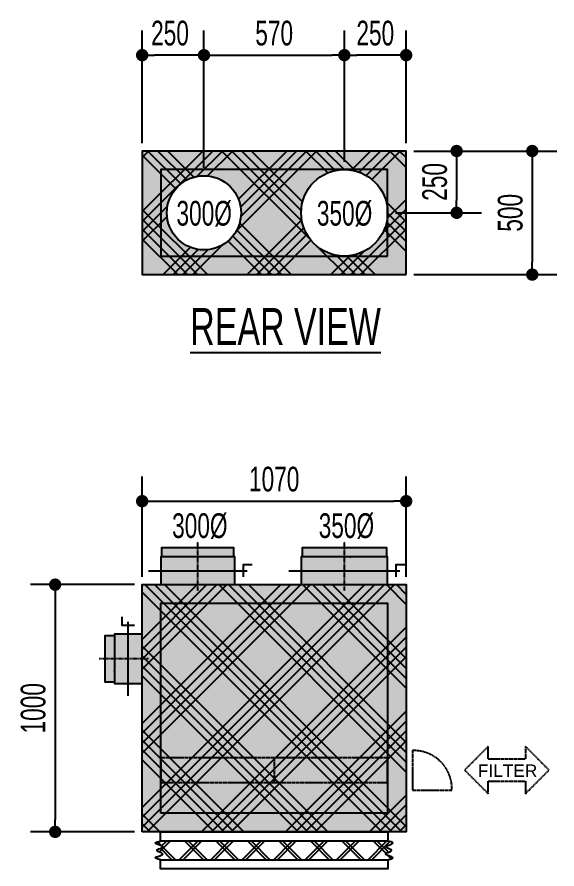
# Model space of a CAD drawing. Header units: millimetres. Extents: x 141 to 153906, y 19826 to 64501.
# Drawn here: x 44376 to 46560, y 51267 to 54713 of the extents above; entities that cross this region are included whole.
import ezdxf
from ezdxf.enums import TextEntityAlignment as Align

# ---------------------------------------------------------------- set-up
doc = ezdxf.new("R2010")
doc.units = ezdxf.units.MM
doc.linetypes.add('HID', pattern=[3.5, 2, -1.5])
doc.linetypes.add('Ins', pattern=[1, 0.5, -0.5])
for name, color, linetype in [('Hvac-Dim', 7, 'Continuous'), ('Hvac-Filter', 1, 'HID'), ('Hvac-FlexConn', 244, 'Continuous'), ('Hvac-TextLabel1', 7, 'Continuous'), ('Hvacduct-fa-Shading', 83, 'Continuous'), ('Hvacduct-oa', 82, 'Continuous'), ('Hvacduct-ra', 210, 'Continuous'), ('Hvacduct-ra-Shading', 223, 'Continuous'), ('Hvacduct-sa', 160, 'Continuous'), ('HvacDuctText', 7, 'Continuous'), ('Hvacins', 118, 'Continuous'), ('HvacInsulation IN', 118, 'Continuous')]:
    doc.layers.add(name, color=color, linetype=linetype)
doc.styles.add('_Arial', font='arial.ttf')
doc.styles.add('Arial', font='ARIALN.TTF', dxfattribs={"width": 0.8})
doc.styles.add('Arial Narrow_1', font='ARIALN.TTF', dxfattribs={"height": 250})
doc.dimstyles.new('Standard 100', dxfattribs={"dimscale": 50, "dimtxt": 2, "dimasz": 1, "dimexe": 2, "dimexo": 0.63, "dimgap": 0.63, "dimtad": 1, "dimdec": 0, "dimrnd": 5, "dimzin": 0, "dimdsep": 46, "dimtxsty": 'Arial', "dimblk": 'DOT', "dimcen": 0.09, "dimclrd": 1, "dimclre": 1, "dimclrt": 256, "dimadec": 0, "dimazin": 0, "dimtfac": 1, "dimtdec": 0, "dimtofl": 0, "dimtmove": 0, "dimatfit": 3, "dimfxl": 1, "dimtolj": 1, "dimtzin": 0, "dimarcsym": 0})

# ---------------------------------------------------------------- blocks, each defined once
blk = doc.blocks.new('_Dot')
at = {"color": 0, "linetype": 'ByBlock', "lineweight": -2}
blk.add_line((-0.5, 0), (-1, 0), dxfattribs=at)
at = {"color": 0, "linetype": 'ByBlock', "const_width": 0.5}
blk.add_lwpolyline([(-0.25, 0, 1), (0.25, 0, 1)], format="xyb", close=True, dxfattribs=at)
blk = doc.blocks.new('*D215')
at = {"layer": 'Defpoints', "color": 0, "transparency": 16777216}
for p in [(45950.2, 52755), (44882.2, 52417.3), (45950.2, 52417.3)]:
    blk.add_point(p, dxfattribs=at)
at = {"layer": 'Hvac-Dim', "color": 1, "lineweight": -2, "transparency": 16777216}
for p, q in [((44882.2, 52448.8), (44882.2, 52855)), ((45950.2, 52448.8), (45950.2, 52855)), ((44932.2, 52755), (45900.2, 52755))]:
    blk.add_line(p, q, dxfattribs=at)
at = {"layer": 'Hvac-Dim', "color": 1, "lineweight": -2, "transparency": 16777216, "xscale": 50, "yscale": 50, "zscale": 50, "rotation": 180}
blk.add_blockref('_Dot', (44882.2, 52755), dxfattribs=at)
at = {"layer": 'Hvac-Dim', "color": 1, "lineweight": -2, "transparency": 16777216, "xscale": 50, "yscale": 50, "zscale": 50}
blk.add_blockref('_Dot', (45950.2, 52755), dxfattribs=at)
at = {"layer": 'Hvac-Dim', "transparency": 16777216, "insert": (45416.2, 52843.6), "char_height": 100, "attachment_point": 5, "style": 'Arial'}
blk.add_mtext('\\A1;\\W0.8;\\A1;1070', dxfattribs=at)
blk = doc.blocks.new('*D216')
at = {"layer": 'Defpoints', "color": 0, "transparency": 16777216}
for p in [(44882.2, 52417.3), (44530.1, 51417.3), (44882.2, 51417.3)]:
    blk.add_point(p, dxfattribs=at)
at = {"layer": 'Hvac-Dim', "color": 1, "lineweight": -2, "transparency": 16777216}
for p, q in [((44850.7, 52417.3), (44430.1, 52417.3)), ((44530.1, 52367.3), (44530.1, 51467.3)), ((44850.7, 51417.3), (44430.1, 51417.3))]:
    blk.add_line(p, q, dxfattribs=at)
at = {"layer": 'Hvac-Dim', "color": 1, "lineweight": -2, "transparency": 16777216, "xscale": 50, "yscale": 50, "zscale": 50}
for p, rotation in [((44530.1, 52417.3), 90), ((44530.1, 51417.3), 270)]:
    blk.add_blockref('_Dot', p, dxfattribs=dict(at, rotation=rotation))
at = {"layer": 'Hvac-Dim', "transparency": 16777216, "insert": (44441.5, 51917.3), "char_height": 100, "attachment_point": 5, "rotation": 90, "style": 'Arial'}
blk.add_mtext('\\A1;\\A1;1000', dxfattribs=at)
blk = doc.blocks.new('Filter Removal')
at = {"color": 1}
for p, q in [((0, 0), (-95.7, -95.7)), ((95.7, -95.7), (0, 0)), ((-95.7, -95.7), (-45, -95.7)), ((-45, -245.9), (-45, -95.7)), ((45, -95.7), (95.7, -95.7)), ((45, -245.9), (45, -95.7)), ((-45, -245.9), (-95.7, -245.9)), ((-95.7, -245.9), (0, -341.5)), ((0, -341.5), (95.7, -245.9)), ((95.7, -245.9), (45, -245.9))]:
    blk.add_line(p, q, dxfattribs=at)
at = {"color": 1, "style": '_Arial'}
blk.add_text('FILTER', height=50, rotation=90, dxfattribs=at).set_placement((2.4, -167.8), align=Align.MIDDLE_CENTER)
blk = doc.blocks.new('*D217')
at = {"layer": 'Defpoints', "color": 0, "transparency": 16777216}
for p in [(45700.2, 54559.2), (45950.2, 54171.5), (45700.2, 54096.5)]:
    blk.add_point(p, dxfattribs=at)
at = {"layer": 'Hvac-Dim', "color": 1, "lineweight": -2, "transparency": 16777216}
for p, q in [((45700.2, 54128), (45700.2, 54659.2)), ((45950.2, 54203), (45950.2, 54659.2)), ((45900.2, 54559.2), (45750.2, 54559.2))]:
    blk.add_line(p, q, dxfattribs=at)
at = {"layer": 'Hvac-Dim', "color": 1, "lineweight": -2, "transparency": 16777216, "xscale": 50, "yscale": 50, "zscale": 50, "rotation": 180}
blk.add_blockref('_Dot', (45700.2, 54559.2), dxfattribs=at)
at = {"layer": 'Hvac-Dim', "color": 1, "lineweight": -2, "transparency": 16777216, "xscale": 50, "yscale": 50, "zscale": 50}
blk.add_blockref('_Dot', (45950.2, 54559.2), dxfattribs=at)
at = {"layer": 'Hvac-Dim', "transparency": 16777216, "insert": (45825.2, 54647.8), "char_height": 100, "attachment_point": 5, "style": 'Arial'}
blk.add_mtext('\\A1;250', dxfattribs=at)
blk = doc.blocks.new('*D218')
at = {"layer": 'Defpoints', "color": 0, "transparency": 16777216}
for p in [(44882.2, 54559.2), (44882.2, 54171.5), (45132.2, 54096.5)]:
    blk.add_point(p, dxfattribs=at)
at = {"layer": 'Hvac-Dim', "color": 1, "lineweight": -2, "transparency": 16777216}
for p, q in [((44882.2, 54203), (44882.2, 54659.2)), ((45132.2, 54128), (45132.2, 54659.2)), ((45082.2, 54559.2), (44932.2, 54559.2))]:
    blk.add_line(p, q, dxfattribs=at)
at = {"layer": 'Hvac-Dim', "color": 1, "lineweight": -2, "transparency": 16777216, "xscale": 50, "yscale": 50, "zscale": 50, "rotation": 180}
blk.add_blockref('_Dot', (44882.2, 54559.2), dxfattribs=at)
at = {"layer": 'Hvac-Dim', "color": 1, "lineweight": -2, "transparency": 16777216, "xscale": 50, "yscale": 50, "zscale": 50}
blk.add_blockref('_Dot', (45132.2, 54559.2), dxfattribs=at)
at = {"layer": 'Hvac-Dim', "transparency": 16777216, "insert": (44994.7, 54647.8), "char_height": 100, "attachment_point": 5, "style": 'Arial'}
blk.add_mtext('\\A1;\\A1;250', dxfattribs=at)
blk = doc.blocks.new('*D219')
at = {"layer": 'Defpoints', "color": 0, "transparency": 16777216}
for p in [(45950.2, 54171.5), (45875.2, 53921.5), (46154.3, 53921.5)]:
    blk.add_point(p, dxfattribs=at)
at = {"layer": 'Hvac-Dim', "color": 1, "lineweight": -2, "transparency": 16777216}
for p, q in [((45981.7, 54171.5), (46254.3, 54171.5)), ((46154.3, 54121.5), (46154.3, 53971.5)), ((45906.7, 53921.5), (46254.3, 53921.5))]:
    blk.add_line(p, q, dxfattribs=at)
at = {"layer": 'Hvac-Dim', "color": 1, "lineweight": -2, "transparency": 16777216, "xscale": 50, "yscale": 50, "zscale": 50}
for p, rotation in [((46154.3, 54171.5), 90), ((46154.3, 53921.5), 270)]:
    blk.add_blockref('_Dot', p, dxfattribs=dict(at, rotation=rotation))
at = {"layer": 'Hvac-Dim', "transparency": 16777216, "insert": (46065.7, 54046.5), "char_height": 100, "attachment_point": 5, "rotation": 90, "style": 'Arial'}
blk.add_mtext('\\A1;\\W0.8;250', dxfattribs=at)
blk = doc.blocks.new('*D248')
at = {"layer": 'Defpoints', "color": 0, "transparency": 16777216}
for p in [(45950.2, 54171.5, 100.5), (45950.2, 53671.5, 100.5), (46460.3, 53671.5)]:
    blk.add_point(p, dxfattribs=at)
at = {"layer": 'Hvac-Dim', "color": 1, "lineweight": -2, "transparency": 16777216}
for p, q in [((45981.7, 54171.5), (46560.3, 54171.5)), ((46460.3, 54121.5), (46460.3, 53721.5)), ((45981.7, 53671.5), (46560.3, 53671.5))]:
    blk.add_line(p, q, dxfattribs=at)
at = {"layer": 'Hvac-Dim', "color": 1, "lineweight": -2, "transparency": 16777216, "xscale": 50, "yscale": 50, "zscale": 50}
for p, rotation in [((46460.3, 54171.5), 90), ((46460.3, 53671.5), 270)]:
    blk.add_blockref('_Dot', p, dxfattribs=dict(at, rotation=rotation))
at = {"layer": 'Hvac-Dim', "transparency": 16777216, "insert": (46371.7, 53921.5), "char_height": 100, "attachment_point": 5, "rotation": 90, "style": 'Arial'}
blk.add_mtext('\\A1;500', dxfattribs=at)
blk = doc.blocks.new('*D249')
at = {"layer": 'Defpoints', "color": 0, "transparency": 16777216}
for p in [(45700.2, 54559.2), (45132.2, 54071.5, 100.5), (45700.2, 54096.5, 100.5)]:
    blk.add_point(p, dxfattribs=at)
at = {"layer": 'Hvac-Dim', "color": 1, "lineweight": -2, "transparency": 16777216}
for p, q in [((45132.2, 54103), (45132.2, 54659.2)), ((45700.2, 54128), (45700.2, 54659.2)), ((45182.2, 54559.2), (45650.2, 54559.2))]:
    blk.add_line(p, q, dxfattribs=at)
at = {"layer": 'Hvac-Dim', "color": 1, "lineweight": -2, "transparency": 16777216, "xscale": 50, "yscale": 50, "zscale": 50, "rotation": 180}
blk.add_blockref('_Dot', (45132.2, 54559.2), dxfattribs=at)
at = {"layer": 'Hvac-Dim', "color": 1, "lineweight": -2, "transparency": 16777216, "xscale": 50, "yscale": 50, "zscale": 50}
blk.add_blockref('_Dot', (45700.2, 54559.2), dxfattribs=at)
at = {"layer": 'Hvac-Dim', "transparency": 16777216, "insert": (45416.2, 54647.8), "char_height": 100, "attachment_point": 5, "style": 'Arial'}
blk.add_mtext('\\A1;570', dxfattribs=at)

msp = doc.modelspace()

# ---------------------------------------------------------------- hatches: boundary and pattern name
at = {"layer": 'Hvac-FlexConn', "linetype": 'Continuous'}
h = msp.add_hatch(dxfattribs=at)
h.set_pattern_fill('INS50I', color=8, scale=15, angle=90, style=0)
h.set_pattern_definition([(135, (34778.85, -87006.58), (-63.63961, -63.63961), []), (135, (34778.85, -86991.58), (-63.63961, -63.63961), []), (225, (34778.85, -87006.58), (63.63961, -63.63961), []), (225, (34778.85, -86991.58), (63.63961, -63.63961), [])])
h.paths.add_polyline_path([(45876.2, 51304.8), (45889.4, 51307.7), (45895.5, 51310.4), (45896, 51313.1), (45892.5, 51315.7), (45886.4, 51318.2), (45879.4, 51320.7), (45872.9, 51323), (45868.5, 51325.4), (45867.3, 51327.6), (45868.9, 51329.8), (45872.4, 51331.9), (45877.1, 51334.1), (45882.2, 51336.1), (45886.8, 51338.2), (45890.2, 51340.2), (45891.5, 51342.3), (45890.2, 51344.3), (45886.8, 51346.4), (45882.2, 51348.4), (45877.1, 51350.5), (45872.4, 51352.6), (45868.9, 51354.8), (45867.3, 51357), (45868.5, 51359.2), (45872.9, 51361.5), (45879.4, 51363.9), (45886.4, 51366.3), (45892.5, 51368.8), (45896, 51371.4), (45895.5, 51374.1), (45889.4, 51376.9), (45876.2, 51379.8), (45876.2, 51379.8), (44956.2, 51379.8), (44956.2, 51379.8), (44943, 51376.9), (44936.9, 51374.1), (44936.4, 51371.4), (44939.9, 51368.8), (44945.9, 51366.3), (44953, 51363.9), (44959.4, 51361.5), (44963.9, 51359.2), (44965.1, 51357), (44963.5, 51354.8), (44959.9, 51352.6), (44955.2, 51350.5), (44950.2, 51348.4), (44945.5, 51346.4), (44942.2, 51344.3), (44940.9, 51342.3), (44942.2, 51340.2), (44945.5, 51338.2), (44950.2, 51336.1), (44955.2, 51334.1), (44959.9, 51331.9), (44963.5, 51329.8), (44965.1, 51327.6), (44963.9, 51325.4), (44959.4, 51323), (44953, 51320.7), (44945.9, 51318.2), (44939.9, 51315.7), (44936.4, 51313.1), (44936.9, 51310.4), (44943, 51307.7), (44956.2, 51304.8)])
at = {"layer": 'Hvacduct-fa-Shading'}
h = msp.add_hatch(color=256, dxfattribs=at)
h.paths.add_polyline_path([(44732.2, 52022.3), (44769.7, 52022.3), (44769.7, 52212.3), (44732.2, 52212.3)])
h.paths.add_polyline_path([(44769.7, 52212.3), (44769.7, 52022.3), (44769.7, 52017.3), (44882.2, 52017.3), (44882.2, 52217.3), (44769.7, 52217.3)])
at = {"layer": 'Hvacduct-ra-Shading', "linetype": 'Continuous'}
h = msp.add_hatch(color=223, dxfattribs=at)
h.paths.add_polyline_path([(45950.2, 53671.5), (45950.2, 54171.5), (44882.2, 54171.5), (44882.2, 53671.5)])
h.paths.add_polyline_path([(45282.2, 53921.5, -1), (44982.2, 53921.5, -1)], flags=16)
h.paths.add_polyline_path([(45875.2, 53921.5, -1), (45525.2, 53921.5, -1)], flags=16)
h = msp.add_hatch(color=223, dxfattribs=at)
h.paths.add_polyline_path([(44962.2, 52567.3), (44962.2, 52529.8), (45252.2, 52529.8), (45252.2, 52567.3)])
h.paths.add_polyline_path([(45252.2, 52529.8), (44962.2, 52529.8), (44957.2, 52529.8), (44957.2, 52417.3), (45257.2, 52417.3), (45257.2, 52529.8)])
h = msp.add_hatch(color=223, dxfattribs=at)
h.paths.add_polyline_path([(45530.2, 52567.3), (45530.2, 52529.8), (45870.2, 52529.8), (45870.2, 52567.3)])
h.paths.add_polyline_path([(45870.2, 52529.8), (45530.2, 52529.8), (45525.2, 52529.8), (45525.2, 52417.3), (45875.2, 52417.3), (45875.2, 52529.8)])
msp.add_hatch(color=223, dxfattribs=at).paths.add_polyline_path([(44882.2, 52417.3), (44882.2, 51417.3), (45950.2, 51417.3), (45950.2, 52417.3)])
at = {"layer": 'HvacInsulation IN', "linetype": 'Continuous'}
h = msp.add_hatch(dxfattribs=at)
h.set_pattern_fill('INS100I', color=256, scale=40, angle=180, style=0)
h.set_pattern_definition([(135, (128272, 24172.06), (169.7056, 169.7056), []), (135, (128232, 24172.06), (169.7056, 169.7056), []), (135, (128192, 24172.06), (169.7056, 169.7056), []), (135, (128152, 24172.06), (169.7056, 169.7056), []), (45, (128272, 24172.06), (169.7056, -169.7056), []), (45, (128232, 24172.06), (169.7056, -169.7056), []), (45, (128192, 24172.06), (169.7056, -169.7056), []), (45, (128152, 24172.06), (169.7056, -169.7056), [])])
h.paths.add_polyline_path([(45950.2, 53671.5), (45950.2, 54171.5), (44882.2, 54171.5), (44882.2, 53671.5)])
h.paths.add_polyline_path([(45282.2, 53921.5, -1), (44982.2, 53921.5, -1)], flags=16)
h.paths.add_polyline_path([(45875.2, 53921.5, -1), (45525.2, 53921.5, -1)], flags=16)
h = msp.add_hatch(dxfattribs=at)
h.set_pattern_fill('INS100I', color=256, scale=40, style=0)
h.set_pattern_definition([(45, (-33595.63, 19538.04), (-169.7056, 169.7056), []), (45, (-33555.63, 19538.04), (-169.7056, 169.7056), []), (45, (-33515.63, 19538.04), (-169.7056, 169.7056), []), (45, (-33475.63, 19538.04), (-169.7056, 169.7056), []), (135, (-33595.63, 19538.04), (-169.7056, -169.7056), []), (135, (-33555.63, 19538.04), (-169.7056, -169.7056), []), (135, (-33515.63, 19538.04), (-169.7056, -169.7056), []), (135, (-33475.63, 19538.04), (-169.7056, -169.7056), [])])
h.paths.add_polyline_path([(44882.2, 52417.3), (44882.2, 51417.3), (45950.2, 51417.3), (45950.2, 52417.3)])

# ---------------------------------------------------------------- linework, layer by layer
at = {"layer": 'Hvac-Filter'}
msp.add_line((45416.2, 51717.3, 100.5), (45416.2, 51619.8, 100.5), dxfattribs=at)
msp.add_lwpolyline([(46135.4, 51586, 0.433835), (45975.2, 51746.2), (45975.2, 51586)], format="xyb", close=True, dxfattribs=at)
msp.add_lwpolyline([(45875.2, 51617.3), (45875.2, 51717.3), (44957.2, 51717.3), (44957.2, 51617.3)], close=True, dxfattribs=at)
at = {"layer": 'Hvac-FlexConn', "color": 244, "linetype": 'Continuous', "elevation": 100.5}
for points in [[(44956.2, 51379.8), (44956.2, 51417.3), (45876.2, 51417.3), (45876.2, 51379.8)], [(45876.2, 51304.8), (45876.2, 51267.3), (44956.2, 51267.3), (44956.2, 51304.8)]]:
    msp.add_lwpolyline(points, close=True, dxfattribs=at)
for points in [[(44956.2, 51304.8), (44943, 51307.7), (44936.9, 51310.4), (44936.4, 51313.1), (44939.9, 51315.7), (44945.9, 51318.2), (44953, 51320.7), (44959.4, 51323), (44963.9, 51325.4), (44965.1, 51327.6), (44963.5, 51329.8), (44959.9, 51331.9), (44955.2, 51334.1), (44950.2, 51336.1), (44945.5, 51338.2), (44942.2, 51340.2), (44940.9, 51342.3), (44942.2, 51344.3), (44945.5, 51346.4), (44950.2, 51348.4), (44955.2, 51350.5), (44959.9, 51352.6), (44963.5, 51354.8), (44965.1, 51357), (44963.9, 51359.2), (44959.4, 51361.5), (44953, 51363.9), (44945.9, 51366.3), (44939.9, 51368.8), (44936.4, 51371.4), (44936.9, 51374.1), (44943, 51376.9), (44956.2, 51379.8)], [(45876.2, 51304.8), (45889.4, 51307.7), (45895.5, 51310.4), (45896, 51313.1), (45892.5, 51315.7), (45886.4, 51318.2), (45879.4, 51320.7), (45872.9, 51323), (45868.5, 51325.4), (45867.3, 51327.6), (45868.9, 51329.8), (45872.4, 51331.9), (45877.1, 51334.1), (45882.2, 51336.1), (45886.8, 51338.2), (45890.2, 51340.2), (45891.5, 51342.3), (45890.2, 51344.3), (45886.8, 51346.4), (45882.2, 51348.4), (45877.1, 51350.5), (45872.4, 51352.6), (45868.9, 51354.8), (45867.3, 51357), (45868.5, 51359.2), (45872.9, 51361.5), (45879.4, 51363.9), (45886.4, 51366.3), (45892.5, 51368.8), (45896, 51371.4), (45895.5, 51374.1), (45889.4, 51376.9), (45876.2, 51379.8)]]:
    msp.add_lwpolyline(points, dxfattribs=at)
at = {"layer": 'Hvacduct-oa', "color": 1, "linetype": 'Continuous'}
msp.add_line((44825.9, 51967.3, 100.5), (44825.9, 52267.3, 100.5), dxfattribs=at)
at = {"layer": 'Hvacduct-oa', "color": 1, "linetype": 'Ins'}
msp.add_line((44907.2, 52117.3, 100.5), (44707.2, 52117.3, 100.5), dxfattribs=at)
at = {"layer": 'Hvacduct-oa', "color": 1, "linetype": 'Continuous', "elevation": 100.5, "flags": 128}
msp.add_lwpolyline([(44850.9, 52252.3), (44800.9, 52252.3), (44800.9, 52287.3)], dxfattribs=at)
at = {"layer": 'Hvacduct-oa', "linetype": 'Continuous', "elevation": 100.5, "flags": 128}
for points in [[(44769.7, 52022.3), (44732.2, 52022.3), (44732.2, 52212.3), (44769.7, 52212.3)], [(44882.2, 52217.3), (44769.7, 52217.3), (44769.7, 52017.3), (44882.2, 52017.3)]]:
    msp.add_lwpolyline(points, close=True, dxfattribs=at)
at = {"layer": 'Hvacduct-oa', "color": 1, "linetype": 'Ins'}
msp.add_point((44769.7, 52067.3, 100.5), dxfattribs=at)
at = {"layer": 'Hvacduct-ra', "color": 1, "linetype": 'Ins'}
for p, q in [((45107.2, 52392.3, 100.5), (45107.2, 52592.3, 100.5)), ((45700.2, 52392.3, 100.5), (45700.2, 52592.3, 100.5))]:
    msp.add_line(p, q, dxfattribs=at)
at = {"layer": 'Hvacduct-ra', "color": 1, "linetype": 'Continuous'}
for p, q in [((44907.2, 52473.5, 100.5), (45307.2, 52473.5, 100.5)), ((45475.2, 52473.5, 100.5), (45925.2, 52473.5, 100.5))]:
    msp.add_line(p, q, dxfattribs=at)
at = {"layer": 'Hvacduct-ra', "color": 210, "linetype": 'Continuous', "flags": 128}
msp.add_lwpolyline([(45950.2, 53671.5), (45950.2, 54171.5), (44882.2, 54171.5), (44882.2, 53671.5), (45950.2, 53671.5)], dxfattribs=at)
at = {"layer": 'Hvacduct-ra', "color": 210, "linetype": 'Continuous', "elevation": 100.5, "flags": 128}
for points in [[(44962.2, 52529.8), (44962.2, 52567.3), (45252.2, 52567.3), (45252.2, 52529.8)], [(45530.2, 52529.8), (45530.2, 52567.3), (45870.2, 52567.3), (45870.2, 52529.8)], [(45257.2, 52417.3), (45257.2, 52529.8), (44957.2, 52529.8), (44957.2, 52417.3)], [(45875.2, 52417.3), (45875.2, 52529.8), (45525.2, 52529.8), (45525.2, 52417.3)]]:
    msp.add_lwpolyline(points, close=True, dxfattribs=at)
at = {"layer": 'Hvacduct-ra', "color": 1, "linetype": 'Continuous', "elevation": 100.5, "flags": 128}
for points in [[(45292.2, 52448.5), (45292.2, 52498.5), (45327.2, 52498.5)], [(45910.2, 52448.5), (45910.2, 52498.5), (45945.2, 52498.5)]]:
    msp.add_lwpolyline(points, dxfattribs=at)
at = {"layer": 'Hvacduct-ra', "color": 210, "linetype": 'Continuous', "flags": 128}
msp.add_lwpolyline([(44882.2, 51417.3), (44882.2, 51417.3), (44882.2, 51417.3), (44882.2, 51417.3), (44882.2, 52417.3), (44882.2, 52417.3), (45950.2, 52417.3), (45950.2, 52417.3), (45950.2, 51417.3), (45950.2, 51417.3), (45950.2, 51417.3), (45950.2, 51417.3)], close=True, dxfattribs=at)
at = {"layer": 'Hvacduct-ra', "color": 210, "linetype": 'Continuous'}
for centre, radius in [((45132.2, 53921.5, 100.5), 150), ((45700.2, 53921.5, 100.5), 175)]:
    msp.add_circle(centre, radius, dxfattribs=at)
at = {"layer": 'Hvacduct-sa', "color": 1, "linetype": 'Ins'}
for p in [(45107.2, 52529.8, 100.5), (45725.2, 52529.8, 100.5)]:
    msp.add_point(p, dxfattribs=at)
at = {"layer": 'Hvacins', "flags": 128}
for points in [[(45875.2, 53746.5), (45875.2, 54096.5), (44957.2, 54096.5), (44957.2, 53746.5)], [(44957.2, 51492.3), (44957.2, 52342.3), (45875.2, 52342.3), (45875.2, 51492.3)]]:
    msp.add_lwpolyline(points, close=True, dxfattribs=at)

# ---------------------------------------------------------------- block references
at = {"layer": 'Hvac-Filter', "rotation": 270}
msp.add_blockref('Filter Removal', (46528.2, 51667.3, 100.5), dxfattribs=at)

# ---------------------------------------------------------------- texts
at = {"layer": 'Hvac-TextLabel1', "insert": (45462.1, 53461.3, 100.5), "char_height": 150, "attachment_point": 5, "style": 'Arial Narrow_1'}
msp.add_mtext_dynamic_manual_height_columns('\\L\\W0.8;REAR VIEW', width=1098.574, gutter_width=1, heights=[0], dxfattribs=at)
at = {"layer": 'HvacDuctText', "color": 7, "linetype": 'Continuous', "style": 'Arial Narrow_1', "width": 0.8}
for s, p in [('300%%C', (45133, 53919.8, -534.5)), ('350%%C', (45701, 53919.8, -534.5)), ('300%%C', (45115.4, 52656.2, -635)), ('350%%C', (45708.4, 52656.2, -635))]:
    msp.add_text(s, height=100, dxfattribs=at).set_placement(p, align=Align.MIDDLE)

# ---------------------------------------------------------------- dimensions: what is measured, and where the dimension line sits
at = {"layer": 'Hvac-Dim'}
for base, p1, p2, angle, text, picture, middle in [((44882.2, 54559.2, 100.5), (45132.2, 54096.5, 100.5), (44882.2, 54171.5, 100.5), 180, '\\A1;<>', '*D218', (44994.7, 54559.2, 100.5)), ((46154.3, 53921.5, 100.5), (45950.2, 54171.5, 100.5), (45875.2, 53921.5, 100.5), 90, '\\W0.8;<>', '*D219', (46154.3, 54046.5, 100.5))]:
    dim = msp.add_linear_dim(base=base, p1=p1, p2=p2, angle=angle, text=text, dimstyle='Standard 100', override={"dimgap": 0.75, "dimtmove": 1}, dxfattribs=at)
    dim.commit()
    dim.dimension.update_dxf_attribs({"geometry": picture, "text_midpoint": middle, "dimtype": 160})
dim = msp.add_linear_dim(base=(45700.2, 54559.2), p1=(45132.2, 54071.5, 100.5), p2=(45700.2, 54096.5, 100.5), dimstyle='Standard 100', override={"dimgap": 0.75, "dimtmove": 1}, dxfattribs=at)
dim.commit()
dim.dimension.update_dxf_attribs({"geometry": '*D249', "text_midpoint": (45416.2, 54647.8)})
dim = msp.add_linear_dim(base=(45700.2, 54559.2, 100.5), p1=(45950.2, 54171.5, 100.5), p2=(45700.2, 54096.5, 100.5), angle=180, dimstyle='Standard 100', override={"dimgap": 0.75, "dimtmove": 1}, dxfattribs=at)
dim.commit()
dim.dimension.update_dxf_attribs({"geometry": '*D217', "text_midpoint": (45825.2, 54559.2, 100.5), "dimtype": 160})
dim = msp.add_linear_dim(base=(46460.3, 53671.5), p1=(45950.2, 54171.5, 100.5), p2=(45950.2, 53671.5, 100.5), angle=90, dimstyle='Standard 100', override={"dimgap": 0.75, "dimtmove": 1}, dxfattribs=at)
dim.commit()
dim.dimension.update_dxf_attribs({"geometry": '*D248', "text_midpoint": (46371.7, 53921.5)})
dim = msp.add_linear_dim(base=(45950.2, 52755, 100.5), p1=(44882.2, 52417.3, 100.5), p2=(45950.2, 52417.3, 100.5), text='\\W0.8;\\A1;<>', dimstyle='Standard 100', override={"dimgap": 0.75, "dimtmove": 1}, dxfattribs=at)
dim.commit()
dim.dimension.update_dxf_attribs({"geometry": '*D215', "text_midpoint": (45416.2, 52843.6, 100.5)})
dim = msp.add_linear_dim(base=(44530.1, 51417.3, 100.5), p1=(44882.2, 52417.3, 100.5), p2=(44882.2, 51417.3, 100.5), angle=90, text='\\A1;<>', dimstyle='Standard 100', override={"dimgap": 0.75, "dimtmove": 1}, dxfattribs=at)
dim.commit()
dim.dimension.update_dxf_attribs({"geometry": '*D216', "text_midpoint": (44441.5, 51917.3, 100.5)})

doc.saveas('drawing.dxf')
